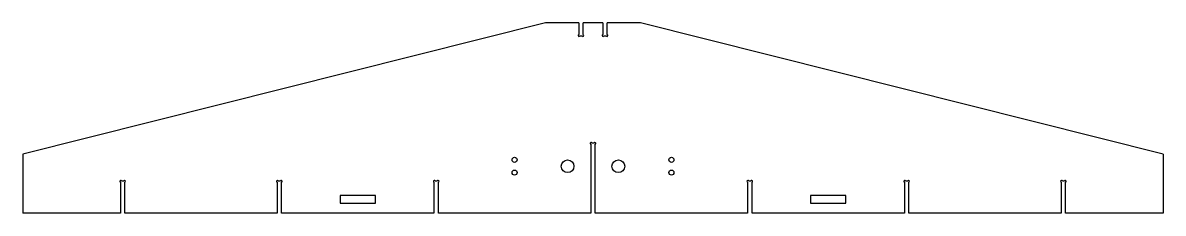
# Model space of a CAD drawing. Header units: millimetres. Extents: x 107 to 1907, y 104 to 404.
import ezdxf

# ---------------------------------------------------------------- set-up
doc = ezdxf.new("R2010")
doc.units = ezdxf.units.MM

msp = doc.modelspace()

# ---------------------------------------------------------------- linework, layer by layer
at = {"color": 7, "linetype": 'Continuous', "lineweight": 25}
for p, q in [((932, 404.1), (107.1, 197.2)), ((984.5, 404.1), (932, 404.1)), ((984.5, 404.1), (984.5, 385.5)), ((991.5, 385.5), (991.5, 404.1)), ((1022.5, 404.1), (991.5, 404.1)), ((1022.5, 404.1), (1022.5, 385.5)), ((1029.5, 385.5), (1029.5, 404.1)), ((1082, 404.1), (1029.5, 404.1)), ((1907, 197.2), (1082, 404.1)), ((986.4, 383.6), (989.6, 383.6)), ((1024.4, 383.6), (1027.6, 383.6)), ((1003.5, 212.7), (1003.5, 104.1)), ((1008.6, 214.6), (1005.4, 214.6)), ((1010.5, 104.1), (1010.5, 212.7)), ((107.1, 197.2), (107.1, 104.1)), ((1907, 197.2), (1907, 104.1)), ((261.1, 152.7), (261.1, 104.1)), ((266.1, 154.6), (263, 154.6)), ((268.1, 104.1), (268.1, 152.7)), ((508.5, 152.7), (508.5, 104.1)), ((513.6, 154.6), (510.5, 154.6)), ((515.5, 104.1), (515.5, 152.7)), ((756, 152.7), (756, 104.1)), ((761.1, 154.6), (757.9, 154.6)), ((763, 104.1), (763, 152.7)), ((1251, 152.7), (1251, 104.1)), ((1256.1, 154.6), (1252.9, 154.6)), ((1258, 104.1), (1258, 152.7)), ((1498.5, 152.7), (1498.5, 104.1)), ((1503.6, 154.6), (1500.4, 154.6)), ((1505.5, 104.1), (1505.5, 152.7)), ((1746, 152.7), (1746, 104.1)), ((1751.1, 154.6), (1747.9, 154.6)), ((1753, 104.1), (1753, 152.7)), ((663.8, 132.1), (607.8, 132.1)), ((607.8, 132.1), (607.8, 120.1)), ((663.8, 120.1), (663.8, 132.1)), ((1406.2, 132.1), (1350.2, 132.1)), ((1350.2, 132.1), (1350.2, 120.1)), ((1406.2, 120.1), (1406.2, 132.1)), ((607.8, 120.1), (663.8, 120.1)), ((1350.2, 120.1), (1406.2, 120.1)), ((261.1, 104.1), (107.1, 104.1)), ((508.5, 104.1), (268.1, 104.1)), ((756, 104.1), (515.5, 104.1)), ((1003.5, 104.1), (763, 104.1)), ((1251, 104.1), (1010.5, 104.1)), ((1498.5, 104.1), (1258, 104.1)), ((1746, 104.1), (1505.5, 104.1)), ((1907, 104.1), (1753, 104.1))]:
    msp.add_line(p, q, dxfattribs=at)
for centre, radius in [((883.3, 188.1), 4), ((967, 178.1), 10), ((1047, 178.1), 10), ((1130.8, 188.1), 4), ((883.3, 168.1), 4), ((1130.8, 168.1), 4)]:
    msp.add_circle(centre, radius, dxfattribs=at)
for centre, start, end in [((985, 384.1), 109.4712, 340.5288), ((991, 384.1), 199.4712, 70.5288), ((1023, 384.1), 109.4712, 340.5288), ((1029, 384.1), 199.4712, 70.5288), ((1004, 214.1), 19.4712, 250.5288), ((1010, 214.1), 289.4712, 160.5288), ((261.6, 154.1), 19.4712, 250.5288), ((267.6, 154.1), 289.4712, 160.5288), ((509, 154.1), 19.4712, 250.5288), ((515, 154.1), 289.4712, 160.5288), ((756.5, 154.1), 19.4712, 250.5288), ((762.5, 154.1), 289.4712, 160.5288), ((1251.5, 154.1), 19.4712, 250.5288), ((1257.5, 154.1), 289.4712, 160.5288), ((1499, 154.1), 19.4712, 250.5288), ((1505, 154.1), 289.4712, 160.5288), ((1746.5, 154.1), 19.4712, 250.5288), ((1752.5, 154.1), 289.4712, 160.5288)]:
    msp.add_arc(centre, 1.5, start, end, dxfattribs=at)

doc.saveas('drawing.dxf')
